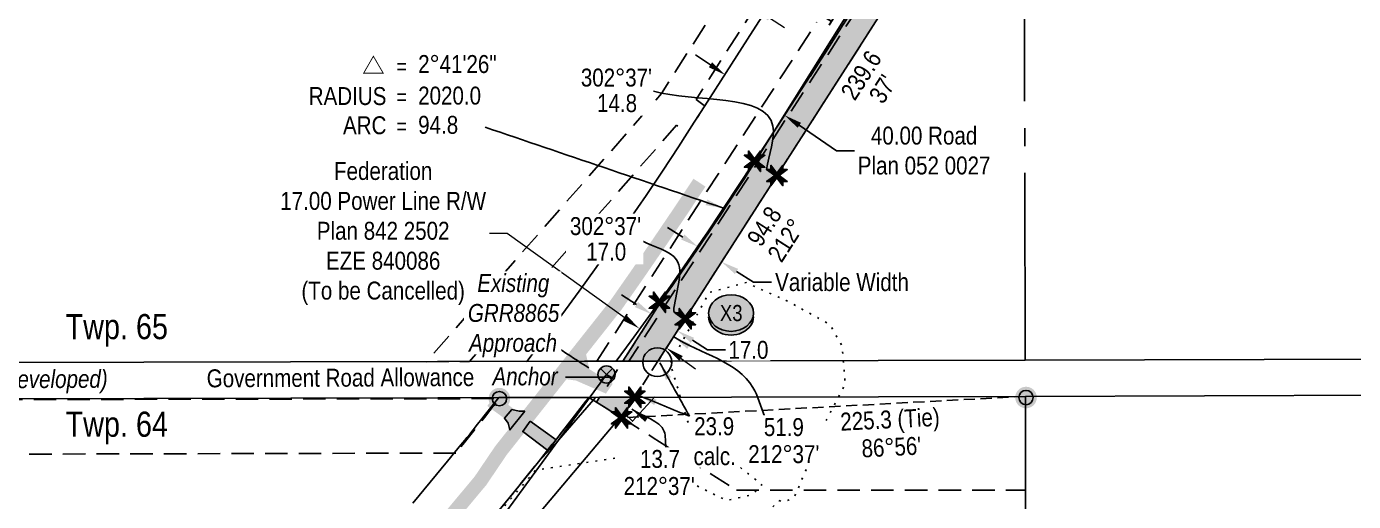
# Model space of a CAD drawing. Extents: x 511994 to 515316, y 6048038 to 6051499.
# Drawn here: x 512384 to 513123, y 6048884 to 6049149 of the extents above; entities that cross this region are included whole.
import ezdxf
from ezdxf.enums import TextEntityAlignment as Align

# ---------------------------------------------------------------- set-up
doc = ezdxf.new("R2010")
doc.units = 0
doc.header["$LTSCALE"] = 5
doc.header["$PDSIZE"] = 0.5
for name, pattern in [('foc-ACCESSROAD', [3.75, 2.5, -1.25]), ('foc-FLOWLINE', [3.75, 2.5, -1.25]), ('foc-QUARTERLINE', [33, 25, -3, 2, -3]), ('foc-TIELINE', [1.875, 1.25, -0.625]), ('foc-TOPO', [1, 0.2, -0.8]), ('foc-TRAV', [1.875, 1.25, -0.625]), ('POWERLINE5', [7.8, 2.4, -0.6, 0.6, -0.6, 0.6, -0.6, 2.4])]:
    doc.linetypes.add(name, pattern=pattern)
doc.layers.get('Defpoints').update_dxf_attribs({"color": 9})
for name, color, linetype in [('AS-POWER', 104, 'foc-POWER'), ('AS-POWER-EXISTING', 72, 'POWERLINE5'), ('AS-ROADS', 254, 'Continuous'), ('AS-SYMBOL', 7, 'Continuous'), ('C-EZE', 13, 'foc-FLOWLINE'), ('C-WS', 13, 'foc-ACCESSROAD'), ('D-TXT', 6, 'Continuous'), ('F-AR', 190, 'foc-ACCESSROAD'), ('F-EZE', 190, 'foc-FLOWLINE'), ('L-BD', 7, 'Continuous'), ('L-BD1', 253, 'Continuous'), ('L-MON', 1, 'Continuous'), ('L-QSEC', 8, 'foc-QUARTERLINE'), ('L-ROAD-T', 7, 'Continuous'), ('L-SEC', 7, 'Continuous'), ('L-SECQ', 8, 'foc-QUARTERLINE'), ('L-TIE', 7, 'foc-TIELINE'), ('L-TIE-T', 7, 'Continuous'), ('L-TITLEDB', 4, 'Continuous'), ('L-TITLEDB-T', 4, 'Continuous'), ('P-CROSSINGS', 250, 'Continuous'), ('P-PROPOSED', 10, 'Continuous'), ('P-PROPOSED-H', 21, 'Continuous'), ('P-TRAV', 4, 'foc-TRAV'), ('P-TXT', 4, 'Continuous'), ('T-LOW-AREA', 48, 'foc-TOPO')]:
    doc.layers.add(name, color=color, linetype=linetype)
for name, color, linetype, lineweight in [('C-EZE-T', 13, 'Continuous', 9), ('F-RW-T', 190, 'Continuous', 9), ('T-TEXT', 48, 'Continuous', 18)]:
    doc.layers.add(name, color=color, linetype=linetype, lineweight=lineweight)
doc.styles.add('80', font='ARIALN.TTF', dxfattribs={"height": 10})
doc.styles.add('80CG', font='ARIALN.TTF', dxfattribs={"height": 10})
doc.styles.add('80L', font='ARIALN.TTF', dxfattribs={"height": 10})
doc.styles.add('80LS', font='ARIALNI.TTF', dxfattribs={"height": 10})
doc.styles.add('Crossing', font='ARIALN.TTF', dxfattribs={"height": 10})
doc.styles.add('foc-LtypeFont', font='ARIALN.TTF', dxfattribs={"height": 7.35})
doc.linetypes.add('foc-POWER', pattern='A,6,-1,["P",foc-LtypeFont,S=0.2,R=0,X=-0.625,Y=-0.75],-1.24,4', length=12.24)
doc.dimstyles.new('Compass 5 000', dxfattribs={"dimscale": 5, "dimtxt": 9, "dimasz": 2, "dimexe": 0.2, "dimexo": 0.0625, "dimgap": 0.5, "dimtad": 0, "dimtih": 1, "dimtoh": 1, "dimzin": 0, "dimdsep": 46, "dimtxsty": '80CG', "dimcen": 0.1, "dimse1": 1, "dimse2": 1, "dimclrd": 256, "dimclrt": 256, "dimaunit": 1, "dimadec": 4, "dimazin": 0, "dimtfac": 0.06, "dimtofl": 0, "dimtmove": 0, "dimatfit": 1, "dimfxl": 0.2, "dimtolj": 1, "dimtzin": 0, "dimlwd": -1, "dimarcsym": 0})

# ---------------------------------------------------------------- blocks, each defined once
blk = doc.blocks.new('*D70')
at = {"layer": 'Defpoints', "color": 0, "transparency": 16777216}
for p in [(512804.73, 6049102.08), (512819.05, 6049092.93), (512746.19, 6048979.02)]:
    blk.add_point(p, dxfattribs=at)
at = {"layer": 'P-TXT', "transparency": 16777216}
for p, q in [((512723.45, 6048993.56), (512715.03, 6048998.95)), ((512754.61, 6048973.63), (512763.04, 6048968.24)), ((512763.04, 6048968.24), (512773.04, 6048968.24))]:
    blk.add_line(p, q, dxfattribs=at)
for points in [[(512724.35, 6048994.97), (512722.55, 6048992.16), (512731.87, 6048988.17)], [(512755.51, 6048975.03), (512753.72, 6048972.23), (512746.19, 6048979.02)]]:
    blk.add_solid(points, dxfattribs=at)
at = {"layer": 'P-TXT', "transparency": 16777216, "insert": (512785.79, 6048968.24), "char_height": 10, "attachment_point": 5, "style": '80CG', "bg_fill": 3, "box_fill_scale": 1.1, "bg_fill_color": 256, "bg_fill_true_color": 13158600, "bg_fill_transparency": 0}
blk.add_mtext('\\A1;17.0', dxfattribs=at)
blk = doc.blocks.new('*D73')
at = {"layer": 'Defpoints', "color": 0, "transparency": 16777216}
for p in [(512772.9, 6049121.55), (512727.29, 6049054.59), (512760.25, 6049032.14)]:
    blk.add_point(p, dxfattribs=at)
at = {"layer": 'L-TITLEDB-T', "transparency": 16777216}
for p, q in [((512764.64, 6049127.18), (512756.37, 6049132.81)), ((512814.13, 6049093.48), (512834.89, 6049079.34)), ((512834.89, 6049079.34), (512844.89, 6049079.34))]:
    blk.add_line(p, q, dxfattribs=at)
for points in [[(512765.57, 6049128.56), (512763.7, 6049125.81), (512772.9, 6049121.55)], [(512815.07, 6049094.86), (512813.19, 6049092.1), (512805.86, 6049099.11)]]:
    blk.add_solid(points, dxfattribs=at)
at = {"layer": 'L-TITLEDB-T', "transparency": 16777216, "insert": (512883.62, 6049079.34), "char_height": 10, "attachment_point": 5, "style": '80CG'}
blk.add_mtext('\\A1;40.00 Road\\PPlan 052 0027', dxfattribs=at)
blk = doc.blocks.new('*D74')
at = {"layer": 'Defpoints', "color": 0, "transparency": 16777216}
for p in [(512773.94, 6049168.39), (512759.49, 6049145.8), (512774.65, 6049136.1)]:
    blk.add_point(p, dxfattribs=at)
at = {"layer": 'F-RW-T', "transparency": 16777216}
for p, q in [((512757.09, 6049179.16), (512747.09, 6049179.16)), ((512765.51, 6049173.78), (512757.09, 6049179.16)), ((512797.52, 6049153.3), (512805.94, 6049147.92))]:
    blk.add_line(p, q, dxfattribs=at)
for points in [[(512766.41, 6049175.18), (512764.62, 6049172.37), (512773.94, 6049168.39)], [(512798.42, 6049154.71), (512796.62, 6049151.9), (512789.09, 6049158.69)]]:
    blk.add_solid(points, dxfattribs=at)
at = {"layer": 'F-RW-T', "transparency": 16777216, "insert": (512687.95, 6049179.16), "char_height": 10, "attachment_point": 5, "style": '80CG'}
blk.add_mtext('\\A1;ATCO\\P18.00 Power Line R/W\\PEZE 120218', dxfattribs=at)
blk = doc.blocks.new('*D80')
at = {"layer": 'Defpoints', "color": 0, "linetype": 'Continuous', "transparency": 16777216}
for p in [(512903.09, 6049223.82), (512911.46, 6049218.46), (512910.39, 6049216.78)]:
    blk.add_point(p, dxfattribs=at)
at = {"layer": 'F-RW-T', "transparency": 16777216}
for p, q in [((512893.59, 6049227.53), (512885.16, 6049232.92)), ((512918.81, 6049211.39), (512944.43, 6049194.99)), ((512944.43, 6049194.99), (512954.43, 6049194.99))]:
    blk.add_line(p, q, dxfattribs=at)
at = {"layer": 'F-RW-T', "linetype": 'Continuous', "transparency": 16777216}
for points in [[(512894.49, 6049228.93), (512892.69, 6049226.13), (512902.01, 6049222.14)], [(512919.71, 6049212.79), (512917.91, 6049209.98), (512910.39, 6049216.78)]]:
    blk.add_solid(points, dxfattribs=at)
at = {"layer": 'F-RW-T', "linetype": 'Continuous', "transparency": 16777216, "insert": (512993.52, 6049194.99), "char_height": 10, "attachment_point": 5, "style": '80CG'}
blk.add_mtext('\\A1;CNRL\\P10.00 P/L R/W\\PPLA 170966', dxfattribs=at)
blk = doc.blocks.new('*D84')
at = {"layer": 'Defpoints', "color": 0, "linetype": 'Continuous', "transparency": 16777216}
for p in [(512762.92, 6049034.06), (512776.03, 6049025.68), (512770.74, 6049017.42)]:
    blk.add_point(p, dxfattribs=at)
at = {"layer": 'P-TXT', "transparency": 16777216}
for p, q in [((512749.22, 6049031.2), (512740.79, 6049036.59)), ((512779.16, 6049012.03), (512788.57, 6049006.01)), ((512788.57, 6049006.01), (512798.57, 6049006.01))]:
    blk.add_line(p, q, dxfattribs=at)
at = {"layer": 'P-TXT', "linetype": 'Continuous', "transparency": 16777216}
for points in [[(512750.12, 6049032.61), (512748.32, 6049029.8), (512757.64, 6049025.81)], [(512780.06, 6049013.43), (512778.27, 6049010.63), (512770.74, 6049017.42)]]:
    blk.add_solid(points, dxfattribs=at)
at = {"layer": 'P-TXT', "linetype": 'Continuous', "transparency": 16777216, "insert": (512837.9, 6049006.01), "char_height": 10, "attachment_point": 5, "style": '80CG'}
blk.add_mtext('\\A1;Variable Width', dxfattribs=at)
blk = doc.blocks.new('*D86')
at = {"layer": 'Defpoints', "color": 0, "transparency": 16777216}
for p in [(512859.35, 6049178.23), (512785.87, 6049092.39), (512798.45, 6049084.24)]:
    blk.add_point(p, dxfattribs=at)
at = {"layer": 'F-RW-T', "transparency": 16777216}
for p, q in [((512767.41, 6049237.8), (512757.41, 6049237.8)), ((512838.38, 6049191.82), (512767.41, 6049237.8)), ((512867.74, 6049172.79), (512876.13, 6049167.35))]:
    blk.add_line(p, q, dxfattribs=at)
for points in [[(512839.28, 6049193.22), (512837.47, 6049190.42), (512846.77, 6049186.38)], [(512868.65, 6049174.19), (512866.83, 6049171.39), (512859.35, 6049178.23)]]:
    blk.add_solid(points, dxfattribs=at)
at = {"layer": 'F-RW-T', "transparency": 16777216, "insert": (512698.27, 6049237.8), "char_height": 10, "attachment_point": 5, "style": '80CG'}
blk.add_mtext('\\A1;ATCO\\P15.00 Power Line R/W\\PEZE 960063', dxfattribs=at)
blk = doc.blocks.new('*D89')
at = {"layer": 'C-EZE-T', "transparency": 16777216}
for p, q in [((512651.52, 6049033.18), (512641.52, 6049033.18)), ((512717.08, 6048985.97), (512651.52, 6049033.18)), ((512748.27, 6048963.51), (512756.38, 6048957.67))]:
    blk.add_line(p, q, dxfattribs=at)
at = {"layer": 'C-EZE-T', "linetype": 'Continuous', "transparency": 16777216}
for points in [[(512718.06, 6048987.32), (512716.11, 6048984.61), (512725.2, 6048980.12)], [(512749.24, 6048964.87), (512747.29, 6048962.16), (512740.15, 6048969.36)]]:
    blk.add_solid(points, dxfattribs=at)
at = {"layer": 'Defpoints', "color": 0, "linetype": 'Continuous', "transparency": 16777216}
for p in [(512725.01, 6048979.86), (512725.2, 6048980.12), (512739.96, 6048969.09)]:
    blk.add_point(p, dxfattribs=at)
at = {"layer": 'C-EZE-T', "linetype": 'Continuous', "transparency": 16777216, "insert": (512582.38, 6049033.18), "char_height": 10, "attachment_point": 5, "style": '80CG'}
blk.add_mtext('\\A1;Federation\\P17.00 Power Line R/W\\PPlan 842 2502\\PEZE 840086\\P(To be Cancelled)', dxfattribs=at)
blk = doc.blocks.new('TEMP')
h = blk.add_hatch(color=255)
h.dxf.hatch_style = 1
h.paths.add_polyline_path([(-1.15, -0.67), (-0.67, -0.67), (-0.67, -1.15), (0, -0.25), (0.67, -1.15), (0.67, -0.67), (1.15, -0.67), (0.25, 0), (1.15, 0.67), (0.67, 0.67), (0.67, 1.15), (0, 0.25), (-0.67, 1.15), (-0.67, 0.67), (-1.15, 0.67), (-0.25, 0)])
h.paths.add_polyline_path([(0.57, 0.85), (0.57, 0.57), (0.85, 0.57), (0.08, 0), (0.85, -0.57), (0.57, -0.57), (0.57, -0.85), (0, -0.08), (-0.57, -0.85), (-0.57, -0.57), (-0.85, -0.57), (-0.08, 0), (-0.85, 0.57), (-0.57, 0.57), (-0.57, 0.85), (0, 0.08)], flags=16)
h = blk.add_hatch(color=1)
h.dxf.hatch_style = 1
h.paths.add_polyline_path([(-0.07, -0.01), (-0.08, 0), (-0.85, -0.57), (-0.57, -0.57), (-0.57, -0.85), (0.07, 0.01), (0.08, 0), (0.85, 0.57), (0.57, 0.57), (0.57, 0.85)])
h = blk.add_hatch(color=1)
h.dxf.hatch_style = 1
h.paths.add_polyline_path([(-0.08, 0), (-0.85, 0.57), (-0.57, 0.57), (-0.57, 0.85), (0, 0.08), (0.57, 0.85), (0.57, 0.57), (0.85, 0.57), (0.08, 0), (0.85, -0.57), (0.57, -0.57), (0.57, -0.85), (0, -0.08), (-0.57, -0.85), (-0.57, -0.57), (-0.85, -0.57)])
at = {"color": 1}
for p, q in [((-0.08, 0), (0.08, 0)), ((0, 0.08), (0, -0.08))]:
    blk.add_line(p, q, dxfattribs=at)
at = {"color": 255, "flags": 128}
blk.add_lwpolyline([(-0.25, 0), (-1.15, 0.67), (-0.67, 0.67), (-0.67, 1.15), (0, 0.25), (0.67, 1.15), (0.67, 0.67), (1.15, 0.67), (0.25, 0), (1.15, -0.67), (0.67, -0.67), (0.67, -1.15), (0, -0.25), (-0.67, -1.15), (-0.67, -0.67), (-1.15, -0.67)], close=True, dxfattribs=at)
at = {"color": 1, "flags": 128}
blk.add_lwpolyline([(-0.08, 0), (-0.85, 0.57), (-0.57, 0.57), (-0.57, 0.85), (0, 0.08), (0.57, 0.85), (0.57, 0.57), (0.85, 0.57), (0.08, 0), (0.85, -0.57), (0.57, -0.57), (0.57, -0.85), (0, -0.08), (-0.57, -0.85), (-0.57, -0.57), (-0.85, -0.57)], close=True, dxfattribs=at)
blk = doc.blocks.new('curve')
at = {"const_width": 0.1}
blk.add_lwpolyline([(-4.99, 5.39), (-6.08, 3.49), (-3.89, 3.49)], close=True, dxfattribs=at)
at = {"style": '80'}
for p in [(-2.44, 3.36), (-2.44, -0.04), (-2.44, -3.3)]:
    blk.add_text('=', height=1.8, dxfattribs=at).set_placement(p)
for s, p in [('RADIUS', (-3.54, -0.05)), ('ARC', (-3.54, -3.31))]:
    blk.add_text(s, height=2, dxfattribs=at).set_placement(p, align=Align.RIGHT)
for tag, p in [('DELTA', (0, 3.52)), ('CURVE_RADIUS', (0, 0)), ('ARC_LENGTH', (0, -3.26))]:
    blk.add_attdef(tag, p, '', height=2, dxfattribs=at)
blk = doc.blocks.new('POWERPOLE')
h = blk.add_hatch(color=255)
edge = h.paths.add_edge_path()
edge.add_arc((0, 0), 0.96, 0, 360)
at = {"linetype": 'Continuous'}
for p, q in [((0.68, -0.68), (-0.68, 0.68)), ((-0.68, -0.68), (0.68, 0.68))]:
    blk.add_line(p, q, dxfattribs=at)
blk.add_circle((0, 0), 0.96, dxfattribs=at)
blk = doc.blocks.new('*U105')
at = {"color": 72}
blk.add_line((-0.57, -0.94), (0.57, 0.94), dxfattribs=at)
at = {"layer": 'AS-SYMBOL', "color": 72, "flags": 128}
blk.add_lwpolyline([(-0.63, 0.39), (0, 0)], dxfattribs=at)
blk = doc.blocks.new('fdia')
at = {"color": 255, "const_width": 1}
blk.add_lwpolyline([(-0.5, 0, 1), (0.5, 0, 1)], format="xyb", close=True, dxfattribs=at)
blk = doc.blocks.new('Fdiaa')
blk.add_blockref('fdia', (0, 0))
blk = doc.blocks.new('fdib')
at = {"color": 1, "const_width": 1.6}
blk.add_lwpolyline([(-0.4, 0, 1), (0.4, 0, 1)], format="xyb", close=True, dxfattribs=at)
at = {"color": 1}
blk.add_circle((0, 0), 0.8, dxfattribs=at)
blk = doc.blocks.new('Fdibb')
blk.add_blockref('fdib', (0, 0))
blk = doc.blocks.new('fdicc')
for name in ['Fdibb', 'Fdiaa']:
    blk.add_blockref(name, (0, 0))
blk = doc.blocks.new('FDI')
blk.add_blockref('fdicc', (0, 0))
blk = doc.blocks.new('xing2')
h = blk.add_hatch(color=50)
h.dxf.hatch_style = 1
edge = h.paths.add_edge_path()
edge.add_ellipse((0, 0), major_axis=(-12.5, 0), ratio=0.816297, start_angle=0, end_angle=360)
h = blk.add_hatch(color=250)
h.dxf.hatch_style = 1
edge = h.paths.add_edge_path()
edge.add_ellipse((0, -2.05), major_axis=(-12.5, 0), ratio=0.816297, start_angle=0, end_angle=180)
edge.add_line((12.5, -2.05), (12.5, 0))
edge.add_ellipse((0, 0), major_axis=(-12.5, 0), ratio=0.816297, start_angle=0, end_angle=180, ccw=False)
edge.add_line((-12.5, 0), (-12.5, -2.05))
at = {"color": 250}
blk.add_ellipse((0, 0), major_axis=(-12.5, 0), ratio=0.816297, dxfattribs=at)
blk.add_ellipse((0, -2.05), major_axis=(-12.5, 0), ratio=0.816297, start_param=0, end_param=3.141593, dxfattribs=at)
at = {"color": 250, "style": 'Crossing'}
blk.add_attdef('CROSSING', text='', height=9, dxfattribs=at).set_placement((0.09, 0.02), align=Align.MIDDLE_CENTER)
at = {"color": 250, "style": 'Crossing', "flags": 1}
for tag, p in [('OWNER', (0.09, -12.49)), ('DESCRIPTION', (0.09, -25.77)), ('LOCATION', (0.09, -39.3)), ('DWG_REF', (0.09, -52.84))]:
    blk.add_attdef(tag, text='', height=9, dxfattribs=at).set_placement(p, align=Align.MIDDLE_CENTER)

msp = doc.modelspace()

# ---------------------------------------------------------------- hatches: boundary and pattern name
at = {"layer": 'AS-ROADS'}
h = msp.add_hatch(color=256, dxfattribs=at)
h.dxf.hatch_style = 1
h.paths.add_polyline_path([(512681.139, 6048952.345), (512689.738, 6048951.201), (512706.436, 6048943.938), (512710.232, 6048949.402), (512697.229, 6048957.555), (512694.868, 6048968.144)])
h = msp.add_hatch(color=256, dxfattribs=at)
h.dxf.hatch_style = 1
h.paths.add_polyline_path([(512654.779, 6048926.585), (512640.353, 6048937.04), (512645.009, 6048942.899), (512659.033, 6048932.444)])
h = msp.add_hatch(color=256, dxfattribs=at)
h.dxf.hatch_style = 1
h.paths.add_polyline_path([(512661.217, 6048934.225), (512658.113, 6048934.225), (512654.09, 6048934.972), (512649.952, 6048930.204), (512651.906, 6048927.389), (512652.998, 6048923.713)])
h = msp.add_hatch(color=256, dxfattribs=at)
h.dxf.hatch_style = 1
h.paths.add_polyline_path([(512664.336, 6048928.603), (512678.762, 6048918.148), (512674.107, 6048912.289), (512660.083, 6048922.744)])
at = {"layer": 'P-PROPOSED-H'}
h = msp.add_hatch(color=256, dxfattribs=at)
h.dxf.hatch_style = 1
edge = h.paths.add_edge_path()
edge.add_line((512715.779, 6048961.986), (512736.642, 6048994.577))
edge.add_arc((511088.651, 6050160.962), 2018.992, 324.710626, 327.401191)
edge.add_line((512789.578, 6049073.223), (512916.476, 6049276.367))
edge.add_line((512916.476, 6049276.367), (512916.476, 6049276.367))
edge.add_line((512916.476, 6049276.367), (512939.03, 6049311.686))
edge.add_line((512939.03, 6049311.686), (512943.225, 6049318.152))
edge.add_line((512943.225, 6049318.152), (512962.215, 6049365.073))
edge.add_arc((511811.066, 6049896.432), 1267.867, 335.22241, 341.623659)
edge.add_line((513014.28, 6049496.728), (513034.726, 6049549.321))
edge.add_line((513034.726, 6049549.321), (513079.666, 6049767.179))
edge.add_line((513079.666, 6049767.179), (513120.673, 6049965.257))
edge.add_line((513120.673, 6049965.257), (513156.53, 6050137.986))
edge.add_line((513156.53, 6050137.986), (513158.559, 6050171.664))
edge.add_arc((511936.727, 6050324.75), 1231.385, 352.858501, 360.318536)
edge.add_line((513168.093, 6050331.596), (513170.276, 6050367.864))
edge.add_line((513170.276, 6050367.864), (513171.477, 6050367.794))
edge.add_line((513171.477, 6050367.794), (513186.508, 6050366.903))
edge.add_line((513186.508, 6050366.903), (513199.212, 6050366.162))
edge.add_line((513199.212, 6050366.162), (513197.041, 6050329.865))
edge.add_line((513197.041, 6050329.865), (513187.478, 6050169.935))
edge.add_line((513187.478, 6050169.935), (513185.338, 6050134.155))
edge.add_line((513185.338, 6050134.155), (513149.054, 6049959.366))
edge.add_line((513149.054, 6049959.366), (513137.073, 6049960.656))
edge.add_line((513137.073, 6049960.656), (513097.02, 6049767.216))
edge.add_line((513097.02, 6049767.216), (513051.068, 6049544.438))
edge.add_line((513051.068, 6049544.438), (512958.42, 6049310.373))
edge.add_line((512958.42, 6049310.373), (512930.786, 6049267.206))
edge.add_line((512930.786, 6049267.206), (512750.49, 6048985.559))
edge.add_line((512750.49, 6048985.559), (512735.429, 6048962.032))
edge.add_line((512735.429, 6048962.032), (512715.766, 6048961.966))
edge.add_line((512715.766, 6048961.966), (512715.779, 6048961.986))
h = msp.add_hatch(color=256, dxfattribs=at)
h.dxf.hatch_style = 1
h.paths.add_polyline_path([(512701.186, 6048939.189), (512702.889, 6048941.85), (512722.538, 6048941.895), (512715.179, 6048930.4)])

# ---------------------------------------------------------------- linework, layer by layer
at = {"layer": 'AS-POWER', "flags": 128}
msp.add_lwpolyline([(512188.016, 6048610.487), (512405.629, 6048610.771), (512552.259, 6048762.524), (512635.04, 6048856.533), (512706.778, 6048954.572)], dxfattribs=at)
at = {"layer": 'AS-ROADS', "const_width": 8, "flags": 128}
msp.add_lwpolyline([(512758.534, 6049061.485), (512748.364, 6049046.177), (512736.38, 6049028.488), (512724.945, 6049011.777), (512712.079, 6048993.342), (512647.945, 6048912.151), (512636.545, 6048895.29), (512623.605, 6048879.789), (512610.526, 6048864.084), (512597.101, 6048848.536), (512582.245, 6048831.805), (512568.63, 6048816.54), (512554.065, 6048800.613), (512538.484, 6048784.217), (512522.133, 6048767.397), (512508.103, 6048753.129), (512493.729, 6048738.739), (512479.12, 6048724.236), (512464.212, 6048709.718), (512448.994, 6048695.282), (512433.746, 6048680.796), (512418.547, 6048666.231), (512403.353, 6048651.761), (512388.198, 6048637.422)], dxfattribs=at)
at = {"layer": 'AS-ROADS', "flags": 128}
msp.add_lwpolyline([(512661.217, 6048934.225), (512658.113, 6048934.225), (512654.09, 6048934.972), (512649.952, 6048930.204), (512651.906, 6048927.389), (512652.998, 6048923.713), (512661.217, 6048934.225)], dxfattribs=at)
msp.add_lwpolyline([(512664.336, 6048928.603), (512678.762, 6048918.148), (512674.107, 6048912.289), (512660.083, 6048922.744)], close=True, dxfattribs=at)
at = {"layer": 'C-EZE'}
msp.add_lwpolyline([(512939.161, 6049280.178), (512735.504, 6048962.032), (512715.922, 6048961.987), (512745.33, 6049008.085), (512754.316, 6049021.092), (512760.269, 6049029.763), (512763.205, 6049034.155), (512771.961, 6049047.349), (512780.693, 6049060.457), (512789.3, 6049073.675), (512828.761, 6049134.018), (512878.905, 6049213.797)], dxfattribs=at)
at = {"layer": 'C-WS'}
msp.add_lwpolyline([(512714.4, 6048930.889), (512732.83, 6048919.315), (512779.169, 6048890.077), (512940.117, 6048890.156), (512940.296, 6048540.599), (512698.049, 6048539.971), (512481.594, 6048654.45), (512455.97, 6048668.002), (512486.48, 6048697.133), (512483.022, 6048700.756, 0.0091527), (512535.538, 6048752.764, 0.0254547), (512615.529, 6048841.513), (512624.892, 6048852.42), (512636.042, 6048865.638), (512647.077, 6048878.95), (512668.805, 6048905.857), (512687.675, 6048929.772), (512696.967, 6048941.82)], format="xyb", close=True, dxfattribs=at)
at = {"layer": 'Defpoints', "color": 3, "linetype": 'Continuous'}
msp.add_circle((512735.042, 6048961.429), 8.036, dxfattribs=at)
at = {"layer": 'F-AR', "flags": 128}
msp.add_lwpolyline([(513052.32, 6050671.343), (513082.216, 6050571.352), (513105.124, 6050494.742), (513111.005, 6050475.072), (513118.364, 6050475.984), (513118.492, 6050475.025), (513118.682, 6050473.581), (513119.874, 6050463.686), (513120.501, 6050458.127), (513113.236, 6050457.22), (513112.292, 6050434.691), (513111.663, 6050419.709), (513098.053, 6050095.095), (513105.444, 6050094.18), (513103.416, 6050084.191), (513101.84, 6050076.5), (513095.848, 6050077.239), (513031.756, 6049767.08), (513009.175, 6049657.81), (513014.936, 6049656.058), (513013.381, 6049648.561), (513011.241, 6049638.391), (513003.942, 6049640.596), (512960.437, 6049533.691), (512951.83, 6049512.542), (512938.651, 6049480.156), (512902.462, 6049391.23), (512844.004, 6049247.582), (512850.791, 6049244.088), (512845.22, 6049235.333), (512841.077, 6049228.837), (512835.731, 6049231.605), (512756.621, 6049107.923), (512761.425, 6049104.315), (512755.614, 6049095.228), (512751.69, 6049089.125), (512745.816, 6049093.536), (512630.422, 6048961.772), (512606.457, 6048961.716), (512737.334, 6049111.16), (512824.555, 6049247.522), (512890.697, 6049410.053), (512930.738, 6049508.442), (512938.529, 6049527.585), (512939.736, 6049530.555), (512990.062, 6049654.219), (513013.255, 6049767.043), (513079.36, 6050088.628), (513093.366, 6050422.682), (513094.49, 6050439.59), (513095.517, 6050464.072), (513092.034, 6050475.719), (513085.894, 6050496.253), (513078.069, 6050522.425), (513063.451, 6050571.31), (513060.901, 6050579.845), (513040.823, 6050646.994), (513033.554, 6050671.303)], dxfattribs=at)
msp.add_lwpolyline([(512622.838, 6048910.761), (512136.225, 6048909.642), (512136.177, 6048940.107), (512647.11, 6048941.144, -0.0049126), (512622.838, 6048910.761, 0.0049126)], format="xyb", dxfattribs=at)
at = {"layer": 'F-EZE'}
msp.add_lwpolyline([(513086.086, 6049767.193), (513051.987, 6049609.46), (513026.372, 6049503.346), (512987.701, 6049397.129), (512939.107, 6049301.496), (512938.686, 6049300.669), (512719.227, 6048961.978), (512715.912, 6048961.97), (512712.118, 6048961.961), (512701.343, 6048961.936), (512925.664, 6049308.155), (512939.023, 6049334.439), (512973.918, 6049403.115), (513011.989, 6049507.686), (513037.367, 6049612.817), (513070.728, 6049767.161)], dxfattribs=at)
at = {"layer": 'L-QSEC', "flags": 128}
msp.add_lwpolyline([(512940.024, 6048942.395), (512940.662, 6048138.939)], dxfattribs=at)
at = {"layer": 'L-SEC'}
for p, q in [((512939.978, 6048962.502), (512115.619, 6048960.607)), ((513744.237, 6048964.811), (512939.966, 6048962.502)), ((513744.295, 6048944.704), (512940.024, 6048942.395)), ((512940.024, 6048942.395), (512115.665, 6048940.5))]:
    msp.add_line(p, q, dxfattribs=at)
at = {"layer": 'L-SECQ'}
msp.add_line((512938.017, 6049726.894), (512939.967, 6048962.51), dxfattribs=at)
at = {"layer": 'L-TIE'}
for p, q in [((512736.249, 6048994.829), (512750.56, 6048985.668)), ((512940.024, 6048942.395), (512715.179, 6048930.4))]:
    msp.add_line(p, q, dxfattribs=at)
at = {"layer": 'L-TITLEDB'}
msp.add_lwpolyline([(512878.905, 6049213.797), (512828.761, 6049134.018), (512789.3, 6049073.675), (512780.693, 6049060.457), (512771.999, 6049047.275), (512763.217, 6049034.13), (512760.266, 6049029.768), (512754.324, 6049021.076), (512745.33, 6049008.085), (512737.15, 6048996.471), (512728.888, 6048984.915), (512720.544, 6048973.418), (512712.118, 6048961.961), (512662.378, 6048961.864), (512672.184, 6048974.854), (512681.891, 6048987.919), (512691.49, 6049001.063), (512700.982, 6049014.286), (512710.364, 6049027.587), (512719.636, 6049040.964), (512728.799, 6049054.418), (512737.85, 6049067.946), (512746.789, 6049081.547), (512751.684, 6049089.13), (512755.616, 6049095.223), (512761.425, 6049104.315), (512785.212, 6049141.546), (512841.077, 6049228.837)], dxfattribs=at)
at = {"layer": 'L-TITLEDB', "flags": 128}
msp.add_lwpolyline([(513041.177, 6048335.676), (512469.134, 6048638.218), (512452.329, 6048619.706), (512428.27, 6048641.554), (512455.83, 6048667.868), (512486.48, 6048697.133), (512483.022, 6048700.756, 0.0091527), (512535.538, 6048752.764, 0.0254547), (512615.529, 6048841.513), (512624.892, 6048852.42), (512636.042, 6048865.638), (512647.077, 6048878.95), (512657.998, 6048892.357), (512668.805, 6048905.857), (512680.094, 6048918.012), (512700.64, 6048941.829), (512733.45, 6048941.905), (512721.291, 6048928.487), (512716.33, 6048933.18), (512481.37, 6048654.361), (513041.146, 6048358.305)], format="xyb", dxfattribs=at)
msp.add_lwpolyline([(512598.845, 6048882.892), (512608.607, 6048894.51), (512618.279, 6048906.202), (512622.353, 6048911.198), (512625.677, 6048915.285), (512627.861, 6048917.972), (512629.057, 6048919.458), (512630.56, 6048921.329), (512634.973, 6048926.836), (512637.353, 6048929.808), (512638.69, 6048931.495), (512646.748, 6048941.703), (512696.965, 6048941.819), (512687.675, 6048929.772), (512678.285, 6048917.779), (512668.805, 6048905.857), (512657.998, 6048892.357), (512647.077, 6048878.95)], dxfattribs=at)
at = {"layer": 'P-PROPOSED', "flags": 128}
msp.add_lwpolyline([(513097.02, 6049767.216), (513051.068, 6049544.438), (512958.42, 6049310.373), (512930.786, 6049267.206), (512750.49, 6048985.559), (512735.429, 6048962.032), (512735.429, 6048962.032), (512715.766, 6048961.966), (512715.779, 6048961.986), (512736.642, 6048994.577, 0.0117403), (512789.578, 6049073.223), (512916.476, 6049276.367), (512916.476, 6049276.367), (512939.03, 6049311.686), (512943.225, 6049318.152), (512962.215, 6049365.073, 0.027938), (513014.28, 6049496.728), (513014.28, 6049496.728), (513034.726, 6049549.321), (513079.666, 6049767.179)], format="xyb", dxfattribs=at)
msp.add_lwpolyline([(512701.186, 6048939.189), (512702.889, 6048941.85), (512722.538, 6048941.895), (512715.179, 6048930.4), (512701.186, 6048939.189)], close=True, dxfattribs=at)
at = {"layer": 'P-TRAV'}
for p, q in [((512789.185, 6049073.475), (512801.658, 6049065.49)), ((512735.429, 6048962.032), (512722.538, 6048941.895))]:
    msp.add_line(p, q, dxfattribs=at)
at = {"layer": 'T-LOW-AREA', "flags": 128}
msp.add_lwpolyline([(512823.792, 6048915.412), (512811.341, 6048886.146), (512806.005, 6048883.601), (512802.391, 6048884.333), (512798.992, 6048880.417), (512803.301, 6048866.282), (512797.949, 6048848.025), (512812.197, 6048829.894), (512825.365, 6048814.67), (512835.835, 6048806.312), (512859.513, 6048798.155), (512860.91, 6048788.403), (512876.068, 6048780.601), (512887.658, 6048774.014), (512879.557, 6048758.989), (512857.755, 6048753.901), (512840.16, 6048735.688), (512826.62, 6048731.834), (512829.888, 6048752.035), (512810.176, 6048772.581), (512799.901, 6048783.752), (512780.971, 6048788.067), (512777.034, 6048797.905), (512784.876, 6048806.029), (512769.351, 6048817.228), (512766.645, 6048828.215), (512736.561, 6048837.856), (512699.238, 6048836.094), (512676.441, 6048849.557), (512651.554, 6048844.242), (512643.023, 6048853.811), (512636.468, 6048865.473), (512667.299, 6048901.347), (512716.105, 6048908.539), (512736.754, 6048902.514), (512773.723, 6048884.308), (512787.907, 6048887.643), (512793.336, 6048893.219), (512752.984, 6048925.267), (512742.251, 6048960.733), (512764.029, 6049000.302), (512784.491, 6049005.818), (512806.851, 6048995.834), (512831.249, 6048982.425), (512837.987, 6048970.279), (512839.658, 6048949.066), (512827.494, 6048925.869)], dxfattribs=at)

# ---------------------------------------------------------------- block references
at = {"layer": 'AS-POWER-EXISTING', "xscale": 4.999999999999885, "yscale": 4.999999999999885, "zscale": 4.999999999999885}
msp.add_blockref('POWERPOLE', (512706.778, 6048954.572), dxfattribs=at)
at = {"layer": 'AS-SYMBOL', "xscale": 4.999999999999889, "yscale": 4.999999999999889, "zscale": 4.999999999999889}
msp.add_blockref('*U105', (512709.953, 6048952.639), dxfattribs=at)
at = {"layer": 'Defpoints', "xscale": 4.997524499999979, "yscale": 4.997524499999979, "zscale": 4.997524499999979}
for p in [(512647.11, 6048941.122), (512940.376, 6048941.737)]:
    msp.add_blockref('FDI', p, dxfattribs=at)
at = {"layer": 'L-BD', "linetype": 'Continuous', "xscale": 4.997504999999967, "yscale": 4.997504999999967, "zscale": 4.997504999999967}
msp.add_blockref('curve', (512601.877, 6049105.042), dxfattribs=at).add_auto_attribs({'DELTA': '2%%d41\'26"', 'CURVE_RADIUS': '2020.0', 'ARC_LENGTH': '94.8'})
at = {"layer": 'L-MON', "color": 3, "linetype": 'Continuous', "xscale": 4.997505, "yscale": 4.997505, "zscale": 4.997505}
for p in [(512722.538, 6048941.895), (512715.179, 6048930.4)]:
    msp.add_blockref('TEMP', p, dxfattribs=at)

# ---------------------------------------------------------------- texts
at = {"layer": 'D-TXT', "color": 3, "char_height": 14, "attachment_point": 1, "style": '80L'}
for s, width, insert in [('Twp. 65', 56.52199, (512405.526, 6048988.261)), ('Twp. 64', 56.39784, (512405.526, 6048933.866))]:
    msp.add_mtext_dynamic_manual_height_columns(s, width=width, gutter_width=47.5, heights=[0], dxfattribs=dict(at, insert=insert))
at = {"layer": 'L-BD1', "style": '80L'}
for s, p in [('239.6', (512848.54, 6049121.42)), ("37'", (512860.539, 6049113.746)), ('94.8', (512794.625, 6049037.196)), ('212%%D', (512806.624, 6049029.522))]:
    msp.add_text(s, height=9.995, rotation=57.397, dxfattribs=at).set_placement(p, align=Align.MIDDLE)
at = {"layer": 'L-ROAD-T', "style": '80L'}
msp.add_text('Government Road Allowance', height=10, rotation=0.286604, dxfattribs=at).set_placement((512558.602, 6048952.79), align=Align.MIDDLE_CENTER)
at = {"layer": 'L-TIE-T', "style": '80L'}
for s, height, p in [('225.3 (Tie)', 9.99501, (512864.667, 6048928.366)), ("86°56'", 9.995, (512865.393, 6048914.141))]:
    msp.add_text(s, height=height, rotation=2.9216, dxfattribs=at).set_placement(p, align=Align.MIDDLE)
at = {"layer": 'T-TEXT', "style": '80LS'}
msp.add_text('(Undeveloped)', height=10, rotation=0.286604, dxfattribs=at).set_placement((512391.424, 6048951.992), align=Align.MIDDLE_CENTER)
at = {"layer": 'T-TEXT', "insert": (512643.222, 6048958.491), "char_height": 9.99505, "attachment_point": 1, "style": '80L'}
msp.add_mtext_dynamic_manual_height_columns('\\pi0.04998;{\\fArial Narrow|b0|i1|c0|p34;Anchor}', width=37.37344, gutter_width=49.975, heights=[0], dxfattribs=at)

# ---------------------------------------------------------------- dimensions: what is measured, and where the dimension line sits
at = {"layer": 'C-EZE-T', "linetype": 'Continuous'}
dim = msp.add_linear_dim(base=(512725.197, 6048980.124), p1=(512739.96, 6048969.092), p2=(512725.006, 6048979.859), angle=144.244636, text='Federation\\P17.00 Power Line R/W\\PPlan 842 2502\\PEZE 840086\\P(To be Cancelled)', dimstyle='Compass 5 000', dxfattribs=at)
dim.commit()
dim.dimension.update_dxf_attribs({"geometry": '*D89', "text_midpoint": (512582.377, 6049033.176), "dimtype": 161})
at = {"layer": 'F-RW-T', "linetype": 'Continuous'}
dim = msp.add_linear_dim(base=(512910.387, 6049216.779), p1=(512903.085, 6049223.821), p2=(512911.463, 6049218.459), angle=327.380808, text='CNRL\\P10.00 P/L R/W\\PPLA 170966', dimstyle='Compass 5 000', dxfattribs=at)
dim.commit()
dim.dimension.update_dxf_attribs({"geometry": '*D80', "text_midpoint": (512993.517, 6049194.991), "dimtype": 161})

# ---------------------------------------------------------------- leaders
at = {"layer": 'L-BD', "color": 3, "linetype": 'Continuous', "path_type": 1}
for points in [[(512736.447, 6048961.079), (512752.944, 6048931.289)], [(512724.719, 6048942.922), (512752.944, 6048931.289)]]:
    msp.add_leader(points, dimstyle='Compass 5 000', override={"dimgap": 0.5, "dimtad": 0}, dxfattribs=at)
at = {"layer": 'L-BD1', "linetype": 'Continuous', "path_type": 1}
msp.add_leader([(512744.168, 6048989.76), (512745.776, 6049018.5), (512726.699, 6049029.031)], dimstyle='Compass 5 000', override={"dimgap": 0.5, "dimtad": 0}, dxfattribs=at)
at = {"layer": 'L-BD1', "path_type": 1}
for points in [[(512744.195, 6048975.609), (512788.322, 6048947.37), (512794.751, 6048931.371)], [(512720.889, 6048935.164), (512738.861, 6048922.85), (512739.845, 6048914.059)]]:
    msp.add_leader(points, dimstyle='Compass 5 000', override={"dimgap": 0.5, "dimtad": 0}, dxfattribs=at)
at = {"layer": 'T-TEXT', "path_type": 1}
msp.add_leader([(512696.915, 6048958.221), (512679.961, 6048969.243)], dimstyle='Compass 5 000', dxfattribs=at)
msp.add_leader([(512708.216, 6048953.059), (512683.889, 6048953.059)], dimstyle='Compass 5 000', override={"dimgap": 0.5, "dimtad": 0}, dxfattribs=at)

# ---------------------------------------------------------------- next in the draw order: texts
at = {"layer": 'L-BD1', "linetype": 'Continuous', "insert": (512829.853, 6049165.689), "char_height": 9.995, "width": 28.21006, "attachment_point": 2, "rotation": 57.8965, "style": '80L', "bg_fill": 3, "box_fill_scale": 1.15, "bg_fill_color": 256, "bg_fill_true_color": 256, "bg_fill_transparency": 0}
msp.add_mtext('166.4', dxfattribs=at)
at = {"layer": 'L-BD1', "linetype": 'Continuous', "char_height": 9.99501, "width": 39.15276, "attachment_point": 1, "line_spacing_factor": 0.855, "style": '80L', "bg_fill": 3, "box_fill_scale": 1.2, "bg_fill_color": 256, "bg_fill_transparency": 0}
for s, insert in [("\\pi0.27837;302°37' \\P\\pi9.30525;14.8", (512692.185, 6049125.096)), ("\\pi0.27837;302°37' \\P\\pi9.32911;17.0", (512686.114, 6049042.309))]:
    msp.add_mtext(s, dxfattribs=dict(at, insert=insert))
at = {"layer": 'L-BD1', "char_height": 9.99501, "width": 39.15276, "attachment_point": 1, "line_spacing_factor": 0.905116, "style": '80L', "bg_fill": 3, "box_fill_scale": 1.15, "bg_fill_color": 256, "bg_fill_true_color": 256, "bg_fill_transparency": 0}
for s, insert in [("\\pi8.92004;51.9\\P\\pi0.2102;212°37'", (512785.463, 6048930.263)), ("\\pi9.31888;13.7 \\P\\pi0.2102;212°37'", (512716.097, 6048912.501))]:
    msp.add_mtext(s, dxfattribs=dict(at, insert=insert))
at = {"layer": 'T-TEXT', "insert": (512628.974, 6049010.549), "char_height": 9.99505, "attachment_point": 1, "style": '80L', "bg_fill": 3, "box_fill_scale": 1.15, "bg_fill_color": 256, "bg_fill_true_color": 256, "bg_fill_transparency": 0}
msp.add_mtext_dynamic_manual_height_columns('\\pi5.83838;{\\fArial Narrow|b0|i1|c0|p34;Existing\\P\\pi0.60563;GRR8865\\P\\pi1.23288;Approach}', width=51.19333, gutter_width=49.951, heights=[0], dxfattribs=at)

# ---------------------------------------------------------------- next in the draw order: texts
at = {"layer": 'L-BD', "linetype": 'Continuous', "insert": (512754.96, 6048930.731), "char_height": 9.99501, "attachment_point": 1, "style": '80L', "bg_fill": 3, "box_fill_scale": 1.15, "bg_fill_color": 256, "bg_fill_true_color": 256, "bg_fill_transparency": 0}
msp.add_mtext_dynamic_manual_height_columns('\\pi0.60904;23.9\\P\\pi0.27156;calc.', width=22.66713, gutter_width=49.975, heights=[0], dxfattribs=at)

# ---------------------------------------------------------------- next in the draw order: dimensions: what is measured, and where the dimension line sits
at = {"layer": 'F-RW-T'}
for base, p1, p2, angle, text, picture, middle in [((512859.349, 6049178.228), (512785.867, 6049092.39), (512798.447, 6049084.239), 327.058247, 'ATCO\\P15.00 Power Line R/W\\PEZE 960063', '*D86', (512698.272, 6049237.799)), ((512773.938, 6049168.387), (512774.645, 6049136.102), (512759.489, 6049145.797), 147.396126, 'ATCO\\P18.00 Power Line R/W\\PEZE 120218', '*D74', (512687.949, 6049179.164))]:
    dim = msp.add_linear_dim(base=base, p1=p1, p2=p2, angle=angle, text=text, dimstyle='Compass 5 000', dxfattribs=at)
    dim.commit()
    dim.dimension.update_dxf_attribs({"geometry": picture, "text_midpoint": middle, "dimtype": 161})
at = {"layer": 'L-TITLEDB-T'}
dim = msp.add_linear_dim(base=(512772.902, 6049121.554), p1=(512760.254, 6049032.138), p2=(512727.294, 6049054.585), angle=145.743966, text='40.00 Road\\PPlan 052 0027', dimstyle='Compass 5 000', dxfattribs=at)
dim.commit()
dim.dimension.update_dxf_attribs({"geometry": '*D73', "text_midpoint": (512883.623, 6049079.34), "dimtype": 161})

# ---------------------------------------------------------------- next in the draw order: leaders
at = {"layer": 'L-BD', "linetype": 'Continuous', "path_type": 1}
msp.add_leader([(512771.915, 6049047.28), (512639.158, 6049092.451)], dimstyle='Compass 5 000', override={"dimgap": 0.5, "dimtad": 0}, dxfattribs=at)
at = {"layer": 'L-BD1', "linetype": 'Continuous', "path_type": 1}
msp.add_leader([(512795.9, 6049068.817), (512799.459, 6049093.001), (512732.945, 6049112.541)], dimstyle='Compass 5 000', override={"dimgap": 0.5, "dimtad": 0}, dxfattribs=at)

# ---------------------------------------------------------------- next in the draw order: dimensions: what is measured, and where the dimension line sits
at = {"layer": 'P-TXT'}
dim = msp.add_linear_dim(base=(512746.189, 6048979.019), p1=(512804.732, 6049102.084), p2=(512819.046, 6049092.929), angle=327.397003, text='17.0', dimstyle='Compass 5 000', override={"dimtfill": 1}, dxfattribs=at)
dim.commit()
dim.dimension.update_dxf_attribs({"geometry": '*D70', "text_midpoint": (512785.79, 6048968.243), "dimtype": 161})

# ---------------------------------------------------------------- next in the draw order: block references
at = {"layer": 'L-MON', "linetype": 'Continuous'}
for p, xscale, yscale, zscale in [((512789.185, 6049073.475), 4.997504999999975, 4.997504999999975, 4.997504999999975), ((512801.658, 6049065.49), 4.997504999999975, 4.997504999999975, 4.997504999999975), ((512736.249, 6048994.829), 4.997504999999977, 4.997504999999977, 4.997504999999977), ((512750.613, 6048985.634), 4.997504999999977, 4.997504999999977, 4.997504999999977)]:
    msp.add_blockref('TEMP', p, dxfattribs=dict(at, xscale=xscale, yscale=yscale, zscale=zscale))
at = {"layer": 'P-CROSSINGS', "linetype": 'Continuous', "xscale": 0.999501, "yscale": 0.999501, "zscale": 0.999501}
msp.add_blockref('xing2', (512776.119, 6048988.813), dxfattribs=at).add_auto_attribs({'CROSSING': 'X3'})

# ---------------------------------------------------------------- next in the draw order: dimensions: what is measured, and where the dimension line sits
at = {"layer": 'P-TXT', "linetype": 'Continuous'}
dim = msp.add_linear_dim(base=(512770.743, 6049017.422), p1=(512762.923, 6049034.065), p2=(512776.026, 6049025.677), angle=327.375129, text='Variable Width', dimstyle='Compass 5 000', dxfattribs=at)
dim.commit()
dim.dimension.update_dxf_attribs({"geometry": '*D84', "text_midpoint": (512837.895, 6049006.01), "dimtype": 161})

doc.saveas('drawing.dxf')
